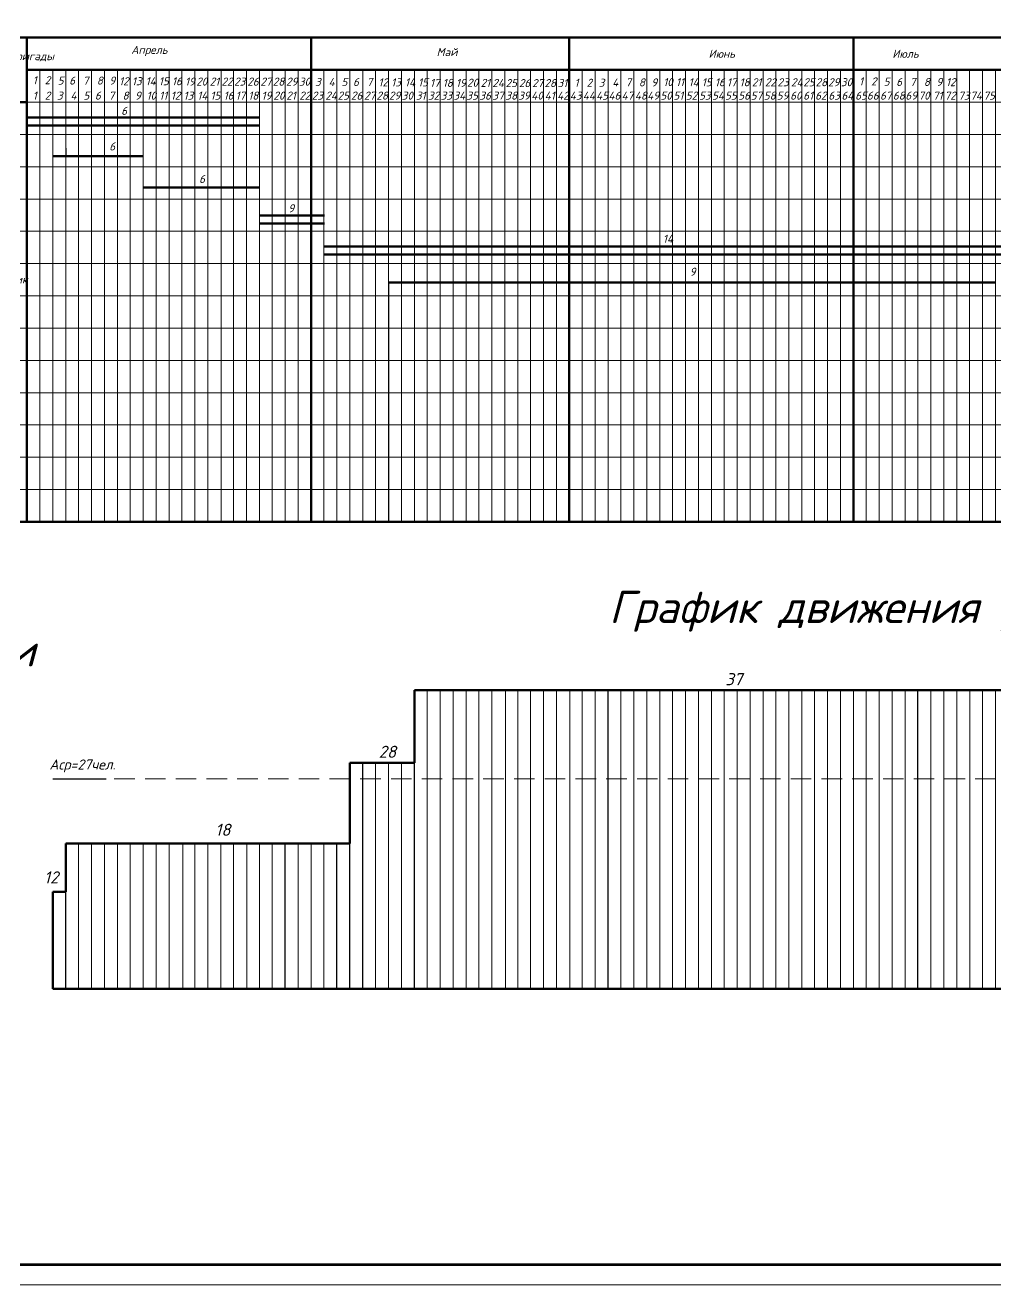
# Model space of a CAD drawing. Header units: millimetres. Extents: x 27137 to 30937, y -4667 to -569.
# Drawn here: x 29585.3 to 29825.9, y -3328.1 to -3015.9 of the extents above; entities that cross this region are included whole.
import ezdxf

# ---------------------------------------------------------------- set-up
doc = ezdxf.new("R2010")
doc.units = ezdxf.units.MM
doc.header["$LTSCALE"] = 0.4
doc.linetypes.add('штриховаяX2', pattern=[38.1, 25.4, -12.7])
doc.styles.add('Isocpeur', font='isocpeui.ttf', dxfattribs={"height": 2.5})
doc.styles.get("Standard").update_dxf_attribs({"font": 'isocpeui.ttf', "height": 2.5})

msp = doc.modelspace()

# ---------------------------------------------------------------- linework, layer by layer
at = {"lineweight": 53, "ltscale": 0.5}
for p, q in [((29585.7713, -3019.0012), (30056.1713, -3019.0012)), ((29585.7713, -3019.0012), (29585.7713, -3027.0012)), ((29656.1713, -3027.0012), (29656.1713, -3019.0012)), ((29720.1713, -3027.0012), (29720.1713, -3019.0012)), ((29790.5713, -3027.0012), (29790.5713, -3019.0012)), ((29585.7713, -3027.0012), (30056.1713, -3027.0012)), ((29585.7713, -3027.0012), (29585.7713, -3067.0012)), ((29592.1713, -3027.0012), (29595.3713, -3027.0012)), ((29656.1713, -3027.0012), (29656.1713, -3067.0012)), ((29720.1713, -3027.0012), (29720.1713, -3067.0012)), ((29790.5713, -3067.0012), (29790.5713, -3027.0012)), ((29569.7713, -3035.0012), (29585.7713, -3035.0012)), ((29585.7713, -3038.7535), (29620.9713, -3038.7535)), ((29585.7713, -3040.7535), (29620.9713, -3040.7535)), ((29620.9713, -3038.7535), (29643.3713, -3038.7535)), ((29620.9713, -3040.7535), (29643.3713, -3040.7535)), ((29592.1713, -3048.4051), (29614.5713, -3048.4051)), ((29614.5713, -3056.1483), (29643.3713, -3056.1483)), ((29585.7713, -3064.7393), (29585.7713, -3091.0012)), ((29643.3713, -3063.1026), (29659.468, -3063.1026)), ((29643.3713, -3065.1026), (29659.468, -3065.1026)), ((29656.1713, -3067.0012), (29656.1713, -3091.0012)), ((29720.1713, -3067.0012), (29720.1713, -3091.0012)), ((29790.5713, -3091.0012), (29790.5713, -3067.0012)), ((29659.3713, -3070.8039), (29838.5713, -3070.8039)), ((29678.4745, -3070.8039), (29816.1713, -3070.8039)), ((29838.5713, -3072.7309), (29659.3713, -3072.7309)), ((29816.1713, -3072.7309), (29678.4745, -3072.7309)), ((29675.3713, -3079.7275), (29825.7713, -3079.7275)), ((29585.7713, -3091.0012), (29585.7713, -3115.0012)), ((29656.1713, -3091.0012), (29656.1713, -3139.0012)), ((29720.1713, -3091.0012), (29720.1713, -3139.0012)), ((29790.5713, -3139.0012), (29790.5713, -3091.0012)), ((29585.7713, -3115.0012), (29585.7713, -3139.0012)), ((29585.7713, -3139.0012), (30056.1713, -3139.0012)), ((29681.7664, -3198.7339), (29681.7713, -3180.7339)), ((29681.7713, -3180.7339), (29832.1713, -3180.7339)), ((29665.7713, -3198.7339), (29665.7713, -3218.7339)), ((29681.7755, -3198.7339), (29665.7744, -3198.7353)), ((29595.3713, -3218.7339), (29595.3713, -3226.7339)), ((29595.3713, -3230.7339), (29595.3713, -3218.7339)), ((29595.3713, -3218.7339), (29665.7713, -3218.7339)), ((29592.1713, -3254.7339), (29592.1713, -3230.7339)), ((29592.1713, -3230.7339), (29595.3713, -3230.7339)), ((29592.1713, -3254.7339), (29592.1713, -3244.7339)), ((29592.1713, -3254.7339), (30056.1713, -3254.7339))]:
    msp.add_line(p, q, dxfattribs=at)
at = {"lineweight": 15}
for p, q in [((29585.7713, -3027.0012), (29588.9713, -3027.0012)), ((29585.7713, -3035.0012), (29585.7713, -3027.0012)), ((29588.9713, -3027.0012), (29588.9713, -3067.0012)), ((29592.1713, -3067.0012), (29592.1713, -3027.0012)), ((29595.3713, -3027.0012), (29595.3713, -3067.0012)), ((29598.5713, -3027.0012), (29601.7713, -3027.0012)), ((29598.5713, -3067.0012), (29598.5713, -3027.0012)), ((29601.7713, -3027.0012), (29601.7713, -3067.0012)), ((29604.9713, -3027.0012), (29608.1713, -3027.0012)), ((29604.9713, -3067.0012), (29604.9713, -3027.0012)), ((29608.1713, -3027.0012), (29608.1713, -3067.0012)), ((29611.3713, -3027.0012), (29614.5713, -3027.0012)), ((29611.3713, -3067.0012), (29611.3713, -3027.0012)), ((29614.5713, -3027.0012), (29614.5713, -3067.0012)), ((29617.7713, -3027.0012), (29620.9713, -3027.0012)), ((29617.7713, -3027.0012), (29617.7713, -3067.0012)), ((29620.9713, -3027.0012), (29620.9713, -3067.0012)), ((29624.1713, -3027.0012), (29627.3713, -3027.0012)), ((29624.1713, -3067.0012), (29624.1713, -3027.0012)), ((29627.3713, -3027.0012), (29627.3713, -3067.0012)), ((29630.5713, -3027.0012), (29633.7713, -3027.0012)), ((29630.5713, -3067.0012), (29630.5713, -3027.0012)), ((29633.868, -3067.0012), (29633.868, -3027.0012)), ((29636.9713, -3027.0012), (29640.1713, -3027.0012)), ((29636.9713, -3067.0012), (29636.9713, -3027.0012)), ((29640.1713, -3027.0012), (29640.1713, -3067.0012)), ((29643.3713, -3027.0012), (29646.5713, -3027.0012)), ((29643.3713, -3067.0012), (29643.3713, -3027.0012)), ((29646.5713, -3027.0012), (29646.5713, -3067.0012)), ((29649.7713, -3027.0012), (29652.9713, -3027.0012)), ((29649.7713, -3067.0012), (29649.7713, -3027.0012)), ((29652.9713, -3027.0012), (29652.9713, -3067.0012)), ((29656.1713, -3027.0012), (29659.3713, -3027.0012)), ((29659.3713, -3027.0012), (29659.3713, -3067.0012)), ((29662.5713, -3027.0012), (29665.7713, -3027.0012)), ((29662.5713, -3067.0012), (29662.5713, -3027.0012)), ((29665.7713, -3027.0012), (29665.7713, -3067.0012)), ((29668.9713, -3027.0012), (29672.1713, -3027.0012)), ((29668.9713, -3067.0012), (29668.9713, -3027.0012)), ((29672.1713, -3027.0012), (29672.1713, -3067.0012)), ((29675.3713, -3027.0012), (29678.5713, -3027.0012)), ((29675.3713, -3067.0012), (29675.3713, -3027.0012)), ((29678.5713, -3027.0012), (29678.5713, -3067.0012)), ((29681.7713, -3027.0012), (29684.9713, -3027.0012)), ((29681.7713, -3067.0012), (29681.7713, -3027.0012)), ((29684.9713, -3027.0012), (29684.9713, -3067.0012)), ((29688.1713, -3027.0012), (29691.3713, -3027.0012)), ((29688.1713, -3067.0012), (29688.1713, -3027.0012)), ((29691.3713, -3027.0012), (29691.3713, -3067.0012)), ((29694.5713, -3027.0012), (29697.7713, -3027.0012)), ((29694.5713, -3067.0012), (29694.5713, -3027.0012)), ((29697.7713, -3027.0012), (29697.7713, -3067.0012)), ((29700.9713, -3027.0012), (29704.1713, -3027.0012)), ((29700.9713, -3067.0012), (29700.9713, -3027.0012)), ((29704.1713, -3027.0012), (29704.1713, -3067.0012)), ((29704.1713, -3067.0012), (29704.1713, -3027.0378)), ((29707.3713, -3027.0012), (29710.5713, -3027.0012)), ((29707.3713, -3067.0012), (29707.3713, -3027.0012)), ((29710.5713, -3027.0012), (29710.5713, -3067.0012)), ((29713.7713, -3027.0012), (29716.9713, -3027.0012)), ((29713.7713, -3067.0012), (29713.7713, -3027.0012)), ((29716.9713, -3027.0012), (29716.9713, -3067.0012)), ((29720.1713, -3027.0012), (29723.3713, -3027.0012)), ((29723.3713, -3027.0012), (29723.3713, -3067.0012)), ((29726.5713, -3027.0012), (29729.7713, -3027.0012)), ((29726.5713, -3067.0012), (29726.5713, -3027.0012)), ((29729.7713, -3027.0012), (29729.7713, -3067.0012)), ((29732.9713, -3027.0012), (29736.1713, -3027.0012)), ((29732.9713, -3067.0012), (29732.9713, -3027.0012)), ((29736.1713, -3027.0012), (29736.1713, -3067.0012)), ((29739.3713, -3027.0012), (29742.5713, -3027.0012)), ((29739.3713, -3067.0012), (29739.3713, -3027.0012)), ((29742.5713, -3027.0012), (29742.5713, -3067.0012)), ((29745.7713, -3027.0012), (29748.9713, -3027.0012)), ((29745.7713, -3067.0012), (29745.7713, -3027.0012)), ((29748.9713, -3027.0012), (29748.9713, -3067.0012)), ((29752.1713, -3027.0012), (29755.3713, -3027.0012)), ((29752.1713, -3067.0012), (29752.1713, -3027.0012)), ((29755.3713, -3027.0012), (29755.3713, -3067.0012)), ((29758.5713, -3027.0012), (29761.7713, -3027.0012)), ((29758.5713, -3067.0012), (29758.5713, -3027.0012)), ((29761.7713, -3027.0012), (29761.7713, -3067.0012)), ((29764.9713, -3027.0012), (29768.1713, -3027.0012)), ((29768.1713, -3027.0012), (29768.1713, -3067.0012)), ((29768.1713, -3067.0012), (29768.1713, -3027.0012)), ((29771.3713, -3027.0012), (29774.5713, -3027.0012)), ((29771.3713, -3067.0012), (29771.3713, -3027.0012)), ((29774.5713, -3027.0012), (29774.5713, -3067.0012)), ((29777.7713, -3027.0012), (29780.9713, -3027.0012)), ((29777.7713, -3067.0012), (29777.7713, -3027.0012)), ((29780.9713, -3027.0012), (29780.9713, -3067.0012)), ((29784.1713, -3027.0012), (29787.3713, -3027.0012)), ((29784.1713, -3027.0012), (29784.1713, -3067.0012)), ((29790.5713, -3027.0012), (29793.7713, -3027.0012)), ((29793.7713, -3027.0012), (29793.7713, -3067.0012)), ((29796.9713, -3027.0012), (29800.1713, -3027.0012)), ((29796.9713, -3067.0012), (29796.9713, -3027.0012)), ((29800.1713, -3027.0012), (29800.1713, -3067.0012)), ((29803.3713, -3027.0012), (29806.5713, -3027.0012)), ((29803.3713, -3067.0012), (29803.3713, -3027.0012)), ((29806.5713, -3027.0012), (29806.5713, -3067.0012)), ((29809.7713, -3027.0012), (29812.9713, -3027.0012)), ((29809.7713, -3067.0012), (29809.7713, -3027.0012)), ((29812.9713, -3027.0012), (29812.9713, -3067.0012)), ((29812.9713, -3027.0012), (29812.9713, -3067.0012)), ((29816.1713, -3027.0012), (29816.1713, -3067.0012)), ((29819.3713, -3027.0012), (29819.3713, -3067.0012)), ((29822.5713, -3027.0012), (29822.5713, -3067.0012)), ((29822.5713, -3067.0012), (29822.5713, -3027.0012)), ((29825.7713, -3027.0012), (29825.7713, -3067.0012)), ((29825.7713, -3067.0012), (29825.7713, -3027.0012)), ((30056.1713, -3035.0012), (29585.7713, -3035.0012)), ((29585.7713, -3035.0012), (29585.7713, -3038.7535)), ((29405.7713, -3043.0012), (29585.7713, -3043.0012)), ((29585.7713, -3047.0012), (29585.7713, -3041.8056)), ((29585.7713, -3043.0012), (30056.1713, -3043.0012)), ((29624.1713, -3041.8056), (29624.1713, -3047.0012)), ((29627.3713, -3047.0012), (29627.3713, -3051.1921)), ((29405.7713, -3051.0012), (29585.7713, -3051.0012)), ((29585.7713, -3051.0012), (30056.1713, -3051.0012)), ((29630.5713, -3051.1921), (29630.5713, -3055.0012)), ((29585.7713, -3063.0012), (29585.7713, -3055.0012)), ((29630.5713, -3055.0012), (29630.5713, -3058.5604)), ((29405.7713, -3059.0012), (30056.1713, -3059.0012)), ((29640.1713, -3058.5604), (29640.1713, -3062.6986)), ((29585.7713, -3063.0012), (29585.7713, -3061.406)), ((29624.1713, -3062.6986), (29624.1713, -3061.0788)), ((29588.9713, -3064.7393), (29588.9713, -3091.0012)), ((29630.5713, -3064.1847), (29630.5713, -3065.962)), ((29640.1713, -3062.9528), (29640.1713, -3063.8447)), ((29646.5713, -3065.962), (29646.5713, -3063.8885)), ((29646.5713, -3064.1847), (29646.5713, -3065.962)), ((29649.7713, -3063.1026), (29652.9713, -3063.1026)), ((29656.1713, -3062.6986), (29656.1713, -3063.0012)), ((29656.1713, -3063.0012), (29656.1713, -3064.1847)), ((29656.1713, -3064.1847), (29656.1713, -3064.1847)), ((29585.7713, -3067.0012), (29453.7713, -3067.0012)), ((29585.7713, -3067.0012), (29453.7713, -3067.0012)), ((29585.7713, -3075.0012), (29585.7713, -3067.0012)), ((29585.7713, -3067.0012), (30056.1713, -3067.0012)), ((29585.7713, -3067.0012), (30056.1713, -3067.0012)), ((29592.1713, -3091.0012), (29592.1713, -3067.0012)), ((29595.3713, -3067.0012), (29595.3713, -3091.0012)), ((29598.5713, -3091.0012), (29598.5713, -3067.0012)), ((29601.7713, -3067.0012), (29601.7713, -3091.0012)), ((29604.9713, -3091.0012), (29604.9713, -3067.0012)), ((29608.1713, -3067.0012), (29608.1713, -3091.0012)), ((29611.3713, -3091.0012), (29611.3713, -3067.0012)), ((29614.5713, -3067.0012), (29614.5713, -3139.0012)), ((29617.7713, -3067.0012), (29617.7713, -3091.0012)), ((29620.9713, -3067.0012), (29620.9713, -3091.0012)), ((29624.1713, -3091.0012), (29624.1713, -3067.0012)), ((29627.3713, -3067.0012), (29627.3713, -3091.0012)), ((29630.5713, -3091.0012), (29630.5713, -3067.0012)), ((29633.868, -3139.0012), (29633.868, -3067.0012)), ((29636.9713, -3091.0012), (29636.9713, -3067.0012)), ((29636.9713, -3067.0012), (29636.9713, -3069.1185)), ((29640.1713, -3067.0012), (29640.1713, -3091.0012)), ((29643.3713, -3091.0012), (29643.3713, -3067.0012)), ((29643.3713, -3067.0012), (29643.3713, -3070.8039)), ((29646.5713, -3067.0012), (29646.5713, -3091.0012)), ((29649.7713, -3091.0012), (29649.7713, -3067.0012)), ((29652.9713, -3067.0012), (29652.9713, -3091.0012)), ((29659.3713, -3067.0012), (29659.3713, -3091.0012)), ((29662.5713, -3091.0012), (29662.5713, -3067.0012)), ((29662.5713, -3067.0012), (29662.5713, -3068.1198)), ((29665.7713, -3067.0012), (29665.7713, -3091.0012)), ((29668.9713, -3091.0012), (29668.9713, -3067.0012)), ((29672.1713, -3067.0012), (29672.1713, -3091.0012)), ((29675.3713, -3091.0012), (29675.3713, -3067.0012)), ((29678.5713, -3067.0012), (29678.5713, -3091.0012)), ((29681.7713, -3091.0012), (29681.7713, -3067.0012)), ((29684.9713, -3067.0012), (29684.9713, -3091.0012)), ((29688.1713, -3091.0012), (29688.1713, -3067.0012)), ((29691.3713, -3067.0012), (29691.3713, -3091.0012)), ((29694.5713, -3091.0012), (29694.5713, -3067.0012)), ((29697.7713, -3067.0012), (29697.7713, -3091.0012)), ((29700.9713, -3091.45), (29700.9713, -3067.0012)), ((29704.1713, -3091.45), (29704.1713, -3067.0012)), ((29704.1713, -3067.0012), (29704.1713, -3091.45)), ((29707.3713, -3091.45), (29707.3713, -3067.0012)), ((29710.5713, -3067.0012), (29710.5713, -3091.0012)), ((29713.7713, -3091.0012), (29713.7713, -3067.0012)), ((29716.9713, -3067.0012), (29716.9713, -3091.0012)), ((29723.3713, -3067.0012), (29723.3713, -3091.0012)), ((29726.5713, -3091.0012), (29726.5713, -3067.0012)), ((29729.7713, -3067.0012), (29729.7713, -3091.0012)), ((29732.9713, -3091.0012), (29732.9713, -3067.0012)), ((29736.1713, -3067.0012), (29736.1713, -3091.0012)), ((29739.3713, -3091.0012), (29739.3713, -3067.0012)), ((29742.5713, -3067.0012), (29742.5713, -3091.0012)), ((29745.7713, -3091.0012), (29745.7713, -3067.0012)), ((29748.9713, -3067.0012), (29748.9713, -3091.0012)), ((29752.1713, -3091.0012), (29752.1713, -3067.0012)), ((29755.3713, -3067.0012), (29755.3713, -3091.0012)), ((29758.5713, -3091.0012), (29758.5713, -3067.0012)), ((29761.7713, -3067.0012), (29761.7713, -3091.0012)), ((29768.1713, -3091.0012), (29768.1713, -3067.0012)), ((29768.1713, -3067.0012), (29768.1713, -3091.0012)), ((29771.3713, -3091.0012), (29771.3713, -3067.0012)), ((29774.5713, -3067.0012), (29774.5713, -3091.0012)), ((29777.7713, -3091.0012), (29777.7713, -3067.0012)), ((29780.9713, -3067.0012), (29780.9713, -3091.0012)), ((29784.1713, -3067.0012), (29784.1713, -3091.0012)), ((29793.7713, -3067.0012), (29793.7713, -3091.0012)), ((29796.9713, -3091.0012), (29796.9713, -3067.0012)), ((29800.1713, -3067.0012), (29800.1713, -3091.0012)), ((29803.3713, -3091.0012), (29803.3713, -3067.0012)), ((29806.5713, -3067.0012), (29806.5713, -3091.0012)), ((29809.7713, -3083.0012), (29809.7713, -3067.0012)), ((29812.9713, -3067.0012), (29812.9713, -3091.0012)), ((29812.9713, -3067.0012), (29812.9713, -3091.0012)), ((29816.1713, -3067.0012), (29816.1713, -3091.0012)), ((29819.3713, -3067.0012), (29819.3713, -3091.0012)), ((29822.5713, -3091.0012), (29822.5713, -3067.0012)), ((29822.5713, -3067.0012), (29822.5713, -3091.0012)), ((29825.7713, -3091.0012), (29825.7713, -3067.0012)), ((29825.7713, -3067.0012), (29825.7713, -3091.0012)), ((29453.7713, -3075.0012), (29585.7713, -3075.0012)), ((29585.7713, -3075.0012), (30056.1713, -3075.0012)), ((29662.5713, -3075.0012), (29662.5713, -3077.9926)), ((29585.7713, -3087.0012), (29585.7713, -3079.0012)), ((29816.1713, -3079.0012), (29816.1713, -3080.5782)), ((29405.7713, -3083.0012), (29585.7713, -3083.0012)), ((29585.7713, -3091.0012), (29585.7713, -3083.0012)), ((29585.7713, -3083.0012), (30056.1713, -3083.0012)), ((29809.7713, -3091.0012), (29809.7713, -3083.0012)), ((29771.3713, -3087.7206), (29771.3713, -3089.0521)), ((29453.7713, -3091.0012), (29585.7713, -3091.0012)), ((29585.7713, -3091.0012), (29453.7713, -3091.0012)), ((29585.7713, -3091.0012), (30056.1713, -3091.0012)), ((29585.7713, -3091.0012), (30056.1713, -3091.0012)), ((29588.9713, -3091.0012), (29588.9713, -3139.0012)), ((29592.1713, -3139.0012), (29592.1713, -3091.0012)), ((29595.3713, -3091.0012), (29595.3713, -3139.0012)), ((29598.5713, -3139.0012), (29598.5713, -3091.0012)), ((29601.7713, -3091.0012), (29601.7713, -3139.0012)), ((29604.9713, -3139.0012), (29604.9713, -3091.0012)), ((29608.1713, -3091.0012), (29608.1713, -3139.0012)), ((29611.3713, -3139.0012), (29611.3713, -3091.0012)), ((29617.7713, -3091.0012), (29617.7713, -3139.0012)), ((29620.9713, -3091.0012), (29620.9713, -3139.0012)), ((29624.1713, -3139.0012), (29624.1713, -3091.0012)), ((29627.3713, -3091.0012), (29627.3713, -3139.0012)), ((29630.5713, -3139.0012), (29630.5713, -3091.0012)), ((29636.9713, -3139.0012), (29636.9713, -3091.0012)), ((29640.1713, -3091.0012), (29640.1713, -3139.0012)), ((29643.3713, -3139.0012), (29643.3713, -3091.0012)), ((29646.5713, -3091.0012), (29646.5713, -3139.0012)), ((29649.7713, -3139.0012), (29649.7713, -3091.0012)), ((29652.9713, -3091.0012), (29652.9713, -3139.0012)), ((29659.3713, -3091.0012), (29659.3713, -3139.0012)), ((29662.5713, -3139.0012), (29662.5713, -3091.0012)), ((29665.7713, -3091.0012), (29665.7713, -3139.0012)), ((29668.9713, -3139.0012), (29668.9713, -3091.0012)), ((29672.1713, -3091.0012), (29672.1713, -3139.0012)), ((29675.3713, -3139.0012), (29675.3713, -3091.0012)), ((29678.5713, -3091.0012), (29678.5713, -3139.0012)), ((29681.7713, -3139.0012), (29681.7713, -3091.0012)), ((29684.9713, -3091.0012), (29684.9713, -3139.0012)), ((29688.1713, -3139.0012), (29688.1713, -3091.0012)), ((29691.3713, -3091.0012), (29691.3713, -3139.0012)), ((29694.5713, -3139.0012), (29694.5713, -3091.0012)), ((29697.7713, -3091.0012), (29697.7713, -3139.0012)), ((29700.9713, -3139.0012), (29700.9713, -3091.0012)), ((29704.1713, -3091.0012), (29704.1713, -3139.0012)), ((29704.1713, -3139.0012), (29704.1713, -3091.0012)), ((29707.3713, -3139.0012), (29707.3713, -3091.0012)), ((29710.5713, -3091.0012), (29710.5713, -3139.0012)), ((29713.7713, -3139.0012), (29713.7713, -3091.0012)), ((29716.9713, -3091.0012), (29716.9713, -3139.0012)), ((29723.3713, -3091.0012), (29723.3713, -3139.0012)), ((29726.5713, -3139.0012), (29726.5713, -3091.0012)), ((29729.7713, -3091.0012), (29729.7713, -3139.0012)), ((29732.9713, -3139.0012), (29732.9713, -3091.0012)), ((29736.1713, -3091.0012), (29736.1713, -3139.0012)), ((29739.3713, -3139.0012), (29739.3713, -3091.0012)), ((29742.5713, -3091.0012), (29742.5713, -3139.0012)), ((29745.7713, -3139.0012), (29745.7713, -3091.0012)), ((29748.9713, -3091.0012), (29748.9713, -3139.0012)), ((29752.1713, -3139.0012), (29752.1713, -3091.0012)), ((29755.3713, -3091.0012), (29755.3713, -3139.0012)), ((29758.5713, -3139.0012), (29758.5713, -3091.0012)), ((29761.7713, -3091.0012), (29761.7713, -3139.0012)), ((29768.1713, -3091.0012), (29768.1713, -3139.0012)), ((29768.1713, -3139.0012), (29768.1713, -3091.0012)), ((29771.3713, -3139.0012), (29771.3713, -3091.0012)), ((29774.5713, -3091.0012), (29774.5713, -3139.0012)), ((29777.7713, -3139.0012), (29777.7713, -3091.0012)), ((29780.9713, -3091.0012), (29780.9713, -3139.0012)), ((29784.1713, -3091.0012), (29784.1713, -3139.0012)), ((29793.7713, -3091.0012), (29793.7713, -3139.0012)), ((29796.9713, -3139.0012), (29796.9713, -3091.0012)), ((29800.1713, -3091.0012), (29800.1713, -3139.0012)), ((29803.3713, -3139.0012), (29803.3713, -3091.0012)), ((29806.5713, -3091.0012), (29806.5713, -3139.0012)), ((29809.7713, -3139.0012), (29809.7713, -3091.0012)), ((29812.9713, -3091.0012), (29812.9713, -3139.0012)), ((29812.9713, -3091.0012), (29812.9713, -3139.0012)), ((29816.1713, -3091.0012), (29816.1713, -3139.0012)), ((29819.3713, -3091.0012), (29819.3713, -3139.0012)), ((29822.5713, -3139.0012), (29822.5713, -3091.0012)), ((29822.5713, -3091.0012), (29822.5713, -3139.0012)), ((29825.7713, -3091.0012), (29825.7713, -3139.0012)), ((29825.7713, -3139.0012), (29825.7713, -3091.0012)), ((29585.7713, -3099.0012), (29585.7713, -3095.0012)), ((29453.7713, -3099.0012), (29585.7713, -3099.0012)), ((29585.7713, -3099.0012), (30056.1713, -3099.0012)), ((29585.7713, -3107.0012), (29585.7713, -3103.0012)), ((29453.7713, -3107.0012), (29585.7713, -3107.0012)), ((29585.7713, -3107.0012), (30056.1713, -3107.0012)), ((29640.1713, -3107.0012), (29640.1713, -3107.8106)), ((29585.7713, -3115.0012), (29569.7713, -3115.0012)), ((29585.7713, -3115.0012), (29585.7713, -3116.1046)), ((29585.7713, -3115.0012), (30056.1713, -3115.0012)), ((29592.1713, -3139.0012), (29592.1713, -3115.0012)), ((29405.7713, -3123.0012), (29585.7713, -3123.0012)), ((29585.7713, -3123.0012), (30056.1713, -3123.0012)), ((29405.7713, -3131.0012), (29585.7713, -3131.0012)), ((29585.7713, -3131.0012), (30056.1713, -3131.0012)), ((29585.7713, -3139.0012), (29585.7713, -3132.6012)), ((29585.7713, -3139.0012), (29585.7713, -3132.6012)), ((29681.7713, -3254.7339), (29681.7713, -3180.7339)), ((29681.7713, -3215.5881), (29681.7713, -3180.7339)), ((29684.9713, -3180.7339), (29684.9713, -3215.5881)), ((29684.9713, -3180.7339), (29684.9713, -3254.7339)), ((29688.1713, -3254.7339), (29688.1713, -3180.7339)), ((29688.1713, -3215.5881), (29688.1713, -3180.7339)), ((29691.3713, -3180.7339), (29691.3713, -3215.5881)), ((29691.3713, -3180.7339), (29691.3713, -3254.7339)), ((29694.5713, -3254.7339), (29694.5713, -3180.7339)), ((29694.5713, -3215.5881), (29694.5713, -3180.7339)), ((29697.7713, -3180.7339), (29697.7713, -3215.5881)), ((29697.7713, -3180.7339), (29697.7713, -3254.7339)), ((29700.9713, -3254.7339), (29700.9713, -3180.7339)), ((29700.9713, -3215.5881), (29700.9713, -3180.7339)), ((29704.373, -3180.7339), (29704.373, -3254.7339)), ((29707.3713, -3254.7339), (29707.3713, -3180.7339)), ((29707.3713, -3215.5881), (29707.3713, -3180.7339)), ((29707.3713, -3180.7339), (29707.3713, -3254.7339)), ((29710.5713, -3180.7339), (29710.5713, -3215.5881)), ((29710.5713, -3180.7339), (29710.5713, -3254.7339)), ((29710.5713, -3254.7339), (29710.5713, -3180.7339)), ((29710.5713, -3215.5881), (29710.5713, -3180.7339)), ((29710.5713, -3254.7339), (29710.5713, -3180.7339)), ((29713.7713, -3254.7339), (29713.7713, -3180.7339)), ((29713.7713, -3215.5881), (29713.7713, -3180.7339)), ((29713.7713, -3180.7339), (29713.7713, -3254.7339)), ((29716.9713, -3180.7339), (29716.9713, -3254.7339)), ((29716.9713, -3254.7339), (29716.9713, -3180.7339)), ((29720.268, -3254.7339), (29720.268, -3180.7339)), ((29723.3713, -3254.7339), (29723.3713, -3180.7339)), ((29726.5713, -3180.7339), (29726.5713, -3254.7339)), ((29729.7713, -3254.7339), (29729.7713, -3180.7339)), ((29729.7713, -3254.7339), (29729.7713, -3180.7339)), ((29732.9713, -3180.7339), (29732.9713, -3254.7339)), ((29736.1713, -3254.7339), (29736.1713, -3180.7339)), ((29739.3713, -3254.7339), (29739.3713, -3180.7339)), ((29742.5713, -3180.7339), (29742.5713, -3254.7339)), ((29745.7713, -3180.7339), (29745.7713, -3254.7339)), ((29748.9713, -3254.7339), (29748.9713, -3180.7339)), ((29752.1713, -3180.7339), (29752.1713, -3254.7339)), ((29755.3713, -3254.7339), (29755.3713, -3180.7339)), ((29758.5713, -3180.7339), (29758.5713, -3254.7339)), ((29761.7713, -3254.7339), (29761.7713, -3180.7339)), ((29764.9713, -3180.7339), (29764.9713, -3254.7339)), ((29768.1713, -3254.7339), (29768.1713, -3180.7339)), ((29771.3713, -3180.7339), (29771.3713, -3254.7339)), ((29774.5713, -3254.7339), (29774.5713, -3180.7339)), ((29777.7713, -3180.7339), (29777.7713, -3254.7339)), ((29780.9713, -3254.7339), (29780.9713, -3180.7339)), ((29784.1713, -3180.7339), (29784.1713, -3254.7339)), ((29787.3713, -3254.7339), (29787.3713, -3180.7339)), ((29790.5713, -3180.7339), (29790.5713, -3254.7339)), ((29790.5713, -3254.7339), (29790.5713, -3180.7339)), ((29793.7713, -3254.7339), (29793.7713, -3180.7339)), ((29796.9713, -3180.7339), (29796.9713, -3254.7339)), ((29800.1713, -3254.7339), (29800.1713, -3180.7339)), ((29800.1713, -3180.7339), (29800.1713, -3254.7339)), ((29803.3713, -3180.7339), (29803.3713, -3254.7339)), ((29806.5713, -3180.7339), (29806.5713, -3254.7339)), ((29809.7713, -3254.7339), (29809.7713, -3180.7339)), ((29812.9713, -3180.7339), (29812.9713, -3254.7339)), ((29816.1713, -3180.7339), (29816.1713, -3254.7339)), ((29816.1713, -3254.7339), (29816.1713, -3180.7339)), ((29819.468, -3254.7339), (29819.468, -3180.7339)), ((29822.5713, -3180.7339), (29822.5713, -3254.7339)), ((29822.5713, -3254.7339), (29822.5713, -3180.7339)), ((29825.7713, -3180.7339), (29825.7713, -3254.7339)), ((29825.7713, -3180.7339), (29825.7713, -3254.7339)), ((29665.7713, -3198.7339), (29665.7713, -3254.7339)), ((29668.9713, -3254.7339), (29668.9713, -3198.7339)), ((29672.1713, -3198.7347), (29672.1713, -3254.7339)), ((29675.3713, -3254.7339), (29675.3713, -3198.7344)), ((29675.3713, -3215.5881), (29675.3713, -3198.7344)), ((29678.5713, -3198.7341), (29678.5713, -3215.5881)), ((29678.5713, -3198.7341), (29678.5713, -3254.7339)), ((29678.5713, -3254.7339), (29678.5713, -3210.7339)), ((29678.5713, -3254.7339), (29678.5713, -3210.7339)), ((29681.7713, -3210.7339), (29681.7713, -3254.7339)), ((29684.9713, -3254.7339), (29684.9713, -3210.7339)), ((29688.1713, -3210.7339), (29688.1713, -3254.7339)), ((29691.3713, -3254.7339), (29691.3713, -3210.7339)), ((29694.5713, -3210.7339), (29694.5713, -3254.7339)), ((29697.7713, -3254.7339), (29697.7713, -3210.7339)), ((29700.9713, -3210.7339), (29700.9713, -3254.7339)), ((29777.7713, -3254.7339), (29777.7713, -3210.7339)), ((29777.7713, -3254.7339), (29777.7713, -3210.7339)), ((29780.9713, -3210.7339), (29780.9713, -3254.7339)), ((29784.1713, -3254.7339), (29784.1713, -3210.7339)), ((29787.3713, -3210.7339), (29787.3713, -3254.7339)), ((29790.5713, -3254.7339), (29790.5713, -3210.7339)), ((29793.7713, -3210.7339), (29793.7713, -3254.7339)), ((29796.9713, -3254.7339), (29796.9713, -3210.7339)), ((29723.3713, -3214.7339), (29723.3713, -3254.7339)), ((29726.5713, -3214.7339), (29726.5713, -3215.5881)), ((29726.5713, -3214.7339), (29726.5713, -3254.7339)), ((29729.7713, -3214.7339), (29729.7713, -3215.5881)), ((29729.7713, -3214.7339), (29729.7713, -3254.7339)), ((29732.9713, -3254.7339), (29732.9713, -3214.7339)), ((29732.9713, -3215.5881), (29732.9713, -3214.7339)), ((29736.1713, -3214.7339), (29736.1713, -3215.5881)), ((29736.1713, -3214.7339), (29736.1713, -3254.7339)), ((29739.3713, -3215.5881), (29739.3713, -3214.7339)), ((29742.5713, -3214.7339), (29742.5713, -3215.5881)), ((29742.5713, -3214.7339), (29742.5713, -3254.7339)), ((29745.7713, -3214.7339), (29745.7713, -3254.7339)), ((29748.9713, -3214.7339), (29748.9713, -3254.7339)), ((29752.1713, -3254.7339), (29752.1713, -3214.7339)), ((29755.3713, -3214.7339), (29755.3713, -3254.7339)), ((29758.5713, -3254.7339), (29758.5713, -3214.7339)), ((29761.7713, -3214.7339), (29761.7713, -3254.7339)), ((29764.9713, -3254.7339), (29764.9713, -3214.7339)), ((29768.1713, -3214.7339), (29768.1713, -3254.7339)), ((29771.3713, -3254.7339), (29771.3713, -3214.7339)), ((29803.3713, -3214.7339), (29803.3713, -3254.7339)), ((29806.5713, -3214.7339), (29806.5713, -3254.7339)), ((29809.7713, -3214.7339), (29809.7713, -3254.7339)), ((29812.9713, -3254.7339), (29812.9713, -3214.7339)), ((29598.5713, -3254.7339), (29598.5713, -3218.7339)), ((29598.5713, -3254.7339), (29598.5713, -3218.7339)), ((29601.7713, -3218.7339), (29601.7713, -3254.7339)), ((29604.9713, -3254.7339), (29604.9713, -3218.7339)), ((29608.1713, -3218.7339), (29608.1713, -3254.7339)), ((29611.3713, -3254.7339), (29611.3713, -3218.7339)), ((29614.5713, -3218.7339), (29614.5713, -3254.7339)), ((29617.7713, -3254.7339), (29617.7713, -3218.7339)), ((29620.9713, -3218.7339), (29620.9713, -3254.7339)), ((29624.373, -3218.7339), (29624.373, -3254.7339)), ((29627.3713, -3218.7339), (29627.3713, -3254.7339)), ((29630.5713, -3254.7339), (29630.5713, -3218.7339)), ((29633.7713, -3218.7339), (29633.7713, -3254.7339)), ((29636.9713, -3254.7339), (29636.9713, -3218.7339)), ((29640.268, -3254.7339), (29640.268, -3218.7339)), ((29643.3713, -3254.7339), (29643.3713, -3218.7339)), ((29643.3713, -3219.9562), (29643.3713, -3218.7339)), ((29646.5713, -3218.7339), (29646.5713, -3219.9562)), ((29649.7713, -3254.7339), (29649.7713, -3218.7339)), ((29649.7713, -3219.9562), (29649.7713, -3218.7339)), ((29649.7713, -3254.7339), (29649.7713, -3218.7339)), ((29652.9713, -3218.7339), (29652.9713, -3254.7339)), ((29656.1713, -3254.7339), (29656.1713, -3218.7339)), ((29659.3713, -3254.7339), (29659.3713, -3218.7339)), ((29662.5713, -3218.7339), (29662.5713, -3219.9562)), ((29646.5713, -3219.9562), (29646.5713, -3254.7339)), ((29662.5713, -3219.9562), (29662.5713, -3254.7339)), ((29611.3713, -3234.7339), (29611.3713, -3224.7339)), ((29614.5713, -3224.7339), (29614.5713, -3228.7991)), ((29617.7713, -3228.7991), (29617.7713, -3224.7339)), ((29620.9713, -3224.7339), (29620.9713, -3228.7991)), ((29627.3713, -3224.7339), (29627.3713, -3224.9527)), ((29630.5713, -3224.9527), (29630.5713, -3224.7339)), ((29633.7713, -3224.7339), (29633.7713, -3224.9527)), ((29636.9713, -3228.7991), (29636.9713, -3224.7339)), ((29595.3713, -3226.7339), (29595.3713, -3254.7339)), ((29595.3713, -3226.7339), (29595.3713, -3254.7339)), ((29675.3713, -3226.7339), (29675.3713, -3254.7339)), ((29675.3713, -3226.7339), (29675.3713, -3254.7339)), ((29774.5713, -3226.7339), (29774.5713, -3254.7339)), ((29774.5713, -3226.7339), (29774.5713, -3254.7339)), ((29774.5713, -3229.7339), (29774.5713, -3254.7339)), ((29774.5713, -3254.7339), (29774.5713, -3229.7339)), ((29777.7713, -3254.7339), (29777.7713, -3229.7339)), ((29780.9713, -3229.7339), (29780.9713, -3254.7339)), ((29784.1713, -3254.7339), (29784.1713, -3229.7339)), ((29787.3713, -3229.7339), (29787.3713, -3254.7339)), ((29790.5713, -3229.7339), (29790.5713, -3254.7339)), ((29793.7713, -3229.7339), (29793.7713, -3254.7339)), ((29796.9713, -3254.7339), (29796.9713, -3229.7339)), ((29800.1713, -3229.7339), (29800.1713, -3254.7339)), ((29803.3713, -3229.7339), (29803.3713, -3254.7339)), ((29806.5713, -3229.7339), (29806.5713, -3254.7339)), ((29809.7713, -3254.7339), (29809.7713, -3229.7339)), ((29812.9713, -3229.7339), (29812.9713, -3254.7339)), ((29816.1713, -3254.7339), (29816.1713, -3229.7339)), ((29822.5713, -3254.7339), (29822.5713, -3229.7339))]:
    msp.add_line(p, q, dxfattribs=at)
at = {"color": 0, "lineweight": 15}
for p, q in [((29764.9713, -3067.0012), (29764.9713, -3027.0012)), ((29787.3713, -3027.0012), (29787.3713, -3067.0012)), ((29764.9713, -3091.0012), (29764.9713, -3067.0012)), ((29787.3713, -3067.0012), (29787.3713, -3091.0012)), ((29764.9713, -3139.0012), (29764.9713, -3091.0012)), ((29787.3713, -3091.0012), (29787.3713, -3139.0012))]:
    msp.add_line(p, q, dxfattribs=at)
at = {"ltscale": 0.5}
for p, q in [((29585.7713, -3038.7535), (29585.7713, -3040.7535)), ((29585.7713, -3040.7535), (29588.5738, -3040.7535)), ((29595.3713, -3046.4051), (29595.3713, -3048.4051)), ((29595.3713, -3046.4051), (29595.3713, -3048.4051)), ((29592.1713, -3048.4051), (29614.5713, -3048.4051)), ((29675.3713, -3079.7275), (29675.3713, -3139.0012)), ((29681.7713, -3254.7339), (29681.7713, -3180.7339)), ((29681.7713, -3180.7339), (29832.1713, -3180.7339)), ((29729.7713, -3254.7339), (29729.7713, -3180.7339)), ((29806.5713, -3254.7339), (29806.5713, -3180.7339)), ((29665.7713, -3254.7339), (29665.7713, -3198.7339)), ((29665.7713, -3198.7339), (29681.7713, -3198.7339)), ((29668.9713, -3254.7339), (29668.9713, -3198.7339)), ((29668.9713, -3254.7339), (29668.9713, -3198.7339)), ((29592.1713, -3202.7339), (29605.3567, -3202.7339)), ((29681.7713, -3254.7339), (29681.7713, -3202.7339)), ((29681.7713, -3254.7339), (29681.7713, -3206.7339)), ((29681.7713, -3254.7339), (29681.7713, -3208.7339)), ((29806.5713, -3254.7339), (29806.5713, -3208.7339)), ((29595.3713, -3254.7339), (29595.3713, -3218.7339)), ((29649.7713, -3254.7339), (29649.7713, -3218.7339)), ((29649.7713, -3254.7339), (29649.7713, -3218.7339)), ((29662.5713, -3254.7339), (29662.5713, -3218.7339)), ((29592.1713, -3254.7339), (29592.1713, -3230.7339)), ((29592.1713, -3230.7339), (29595.3713, -3230.7339)), ((29592.1713, -3254.7339), (29592.1713, -3230.7339)), ((29595.3713, -3254.7339), (29595.3713, -3230.7339))]:
    msp.add_line(p, q, dxfattribs=at)
at = {"lineweight": 15, "ltscale": 0.5}
for p, q in [((29620.9713, -3046.5603), (29620.9713, -3067.0012)), ((29636.9713, -3046.5603), (29636.9713, -3067.0012)), ((29620.9713, -3067.0012), (29620.9713, -3091.0012)), ((29636.9713, -3067.0012), (29636.9713, -3091.0012)), ((29665.7713, -3071.9756), (29665.7713, -3091.0012)), ((29816.1713, -3071.9756), (29816.1713, -3091.0012)), ((29819.3713, -3071.9756), (29819.3713, -3091.0012)), ((29620.9713, -3091.0012), (29620.9713, -3139.0012)), ((29636.9713, -3091.0012), (29636.9713, -3139.0012)), ((29665.7713, -3091.0012), (29665.7713, -3139.0012)), ((29816.1713, -3091.0012), (29816.1713, -3139.0012)), ((29819.3713, -3091.0012), (29819.3713, -3139.0012)), ((29643.3713, -3218.7339), (29643.3713, -3219.9562)), ((29627.3713, -3224.7339), (29627.3713, -3224.9527)), ((29627.3713, -3228.7991), (29627.3713, -3230.2986)), ((29643.3713, -3228.7991), (29643.3713, -3229.397)), ((29592.1713, -3254.7339), (29592.1713, -3244.7339))]:
    msp.add_line(p, q, dxfattribs=at)
at = {"linetype": 'штриховаяX2', "lineweight": 15, "ltscale": 0.5}
msp.add_line((29592.1713, -3202.7339), (30056.1874, -3202.7339), dxfattribs=at)
at = {"color": 7, "lineweight": 15}
msp.add_lwpolyline([(29377.2396, -3328.1159), (30218.2396, -3328.1159), (30218.2396, -2734.1159), (29377.2396, -2734.1159)], close=True, dxfattribs=at)
at = {"lineweight": 15, "const_width": 0.6}
msp.add_lwpolyline([(29397.2396, -3323.1159), (30213.2396, -3323.1159), (30213.2396, -2739.1159), (29397.2396, -2739.1159)], close=True, dxfattribs=at)
msp.add_lwpolyline([(29397.2396, -2739.1159), (30213.2396, -2739.1159), (30213.2396, -3323.1159), (29397.2396, -3323.1159)], dxfattribs=at)
at = {"lineweight": 53, "ltscale": 0.5}
for points in [[(29585.7713, -3019.0012), (29405.7713, -3019.0012), (29405.7713, -3067.0012)], [(29405.7713, -3067.0012), (29405.7713, -3107.0012), (29405.7713, -3111.0012), (29405.7713, -3115.0012), (29405.7713, -3123.0012), (29405.7713, -3131.0012), (29405.7713, -3139.0012), (29585.7713, -3139.0012)]]:
    msp.add_lwpolyline(points, dxfattribs=at)

# ---------------------------------------------------------------- texts
at = {"lineweight": 15, "attachment_point": 1}
for s, width, gutter_width, insert, char_height in [('Апрель', 64.209377, 12.5, (29611.5931, -3021.0211), 2), ('Май', 64.209377, 12.5, (29687.2813, -3021.5701), 2), ('Июнь', 64.209377, 12.5, (29754.6898, -3021.9997), 2), ('Июль', 64.209377, 12.5, (29800.2221, -3021.9997), 2), ('Состав бригады', 20, 12.5, (29572.6538, -3022.5908), 2), ('1', 8.923798, 12.5, (29587.1928, -3028.5462), 2), ('2', 8.923798, 12.5, (29590.18, -3028.5462), 2), ('5', 8.923798, 12.5, (29593.3738, -3028.6408), 2), ('6', 8.923798, 12.5, (29596.2328, -3028.6408), 2), ('7', 8.923798, 12.5, (29599.6323, -3028.6408), 2), ('8', 8.923798, 12.5, (29603.0752, -3028.6408), 2), ('9', 8.923798, 12.5, (29606.1681, -3028.6408), 2), ('12', 8.923798, 12.5, (29608.5985, -3028.801), 2), ('13', 8.923798, 12.5, (29611.7711, -3028.801), 2), ('14', 8.923798, 12.5, (29615.1744, -3028.801), 2), ('15', 8.923798, 12.5, (29618.4335, -3028.801), 2), ('16', 8.923798, 12.5, (29621.6926, -3028.801), 2), ('19', 8.923798, 12.5, (29624.9365, -3028.8859), 2), ('20', 8.923798, 12.5, (29627.7117, -3028.8859), 2), ('21', 8.923798, 12.5, (29631.0525, -3028.8859), 2), ('22', 8.923798, 12.5, (29633.9813, -3028.8859), 2), ('23', 8.923798, 12.5, (29637.103, -3028.8859), 2), ('26', 8.923798, 12.5, (29640.3681, -3028.8978), 2), ('27', 8.923798, 12.5, (29643.6152, -3028.8978), 2), ('28', 8.923798, 12.5, (29646.6801, -3028.8978), 2), ('29', 8.923798, 12.5, (29649.9751, -3028.9109), 2), ('30', 8.923798, 12.5, (29653.1502, -3028.9109), 2), ('3', 8.923798, 12.5, (29657.1664, -3028.992), 2), ('4', 8.923798, 12.5, (29660.5139, -3028.992), 2), ('5', 8.923798, 12.5, (29663.7126, -3028.992), 2), ('6', 8.923798, 12.5, (29666.5717, -3028.992), 2), ('7', 8.923798, 12.5, (29669.9711, -3028.992), 2), ('12', 8.923798, 12.5, (29672.8571, -3029.0836), 2), ('13', 8.923798, 12.5, (29676.0297, -3029.0836), 2), ('14', 8.923798, 12.5, (29679.433, -3029.0836), 2), ('15', 8.923798, 12.5, (29682.6921, -3029.0836), 2), ('17', 8.923798, 12.5, (29685.6407, -3029.2121), 2), ('18', 8.923798, 12.5, (29688.7844, -3029.2121), 2), ('19', 8.923798, 12.5, (29692.0723, -3029.2121), 2), ('20', 8.923798, 12.5, (29694.827, -3029.1721), 2), ('21', 8.923798, 12.5, (29698.1883, -3029.2121), 2), ('24', 8.923798, 12.5, (29701.1028, -3029.2312), 2), ('25', 8.923798, 12.5, (29704.3727, -3029.2656), 2), ('26', 8.923798, 12.5, (29707.6889, -3029.2656), 2), ('27', 8.923798, 12.5, (29710.936, -3029.2656), 2), ('28', 8.923798, 12.5, (29714.0009, -3029.2656), 2), ('31', 8.923798, 12.5, (29717.2504, -3029.2436), 2), ('1', 8.923798, 12.5, (29721.4522, -3029.1816), 2), ('2', 8.923798, 12.5, (29724.4394, -3029.1816), 2), ('3', 8.923798, 12.5, (29727.4629, -3029.1816), 2), ('4', 8.923798, 12.5, (29730.8105, -3029.1114), 2), ('7', 8.923798, 12.5, (29734.0959, -3029.0591), 2), ('8', 8.923798, 12.5, (29737.398, -3029.0937), 2), ('9', 8.923798, 12.5, (29740.4909, -3029.0937), 2), ('10', 8.923798, 12.5, (29743.4519, -3029.0234), 2), ('11', 8.923798, 12.5, (29746.5956, -3029.0234), 2), ('14', 8.923798, 12.5, (29749.7274, -3029.0543), 2), ('15', 8.923798, 12.5, (29752.9866, -3029.0543), 2), ('16', 8.923798, 12.5, (29756.2457, -3029.0543), 2), ('17', 8.923798, 12.5, (29759.2163, -3029.0543), 2), ('18', 8.923798, 12.5, (29762.3601, -3029.0543), 2), ('21', 8.923798, 12.5, (29765.4142, -3029.0553), 2), ('22', 8.923798, 12.5, (29768.6429, -3029.0553), 2), ('23', 8.923798, 12.5, (29771.7646, -3029.0553), 2), ('24', 8.923798, 12.5, (29775.1094, -3029.0553), 2), ('25', 8.923798, 12.5, (29778.1383, -3029.0553), 2), ('28', 8.923798, 12.5, (29781.1962, -3029.0484), 2), ('29', 8.923798, 12.5, (29784.2942, -3029.0484), 2), ('30', 8.923798, 12.5, (29787.4693, -3029.0484), 2), ('1', 8.923798, 12.5, (29791.9737, -3028.8451), 2), ('2', 8.923798, 12.5, (29794.961, -3028.8451), 2), ('5', 8.923798, 12.5, (29798.0699, -3028.9133), 2), ('6', 8.923798, 12.5, (29801.1899, -3028.979), 2), ('7', 8.923798, 12.5, (29804.5893, -3028.979), 2), ('8', 8.923798, 12.5, (29808.0323, -3028.979), 2), ('9', 8.923798, 12.5, (29811.1252, -3028.979), 2), ('12', 8.923798, 12.5, (29813.5087, -3029.0283), 2), ('1', 8.923798, 12.5, (29587.1928, -3032.3672), 2), ('2', 8.923798, 12.5, (29590.18, -3032.3672), 2), ('3', 8.923798, 12.5, (29593.2036, -3032.3672), 2), ('4', 8.923798, 12.5, (29596.5511, -3032.3672), 2), ('5', 8.923798, 12.5, (29599.7498, -3032.3672), 2), ('6', 8.923798, 12.5, (29602.6089, -3032.3672), 2), ('7', 8.923798, 12.5, (29606.0083, -3032.3672), 2), ('8', 8.923798, 12.5, (29609.4513, -3032.3672), 2), ('9', 8.923798, 12.5, (29612.5442, -3032.3672), 2), ('10', 8.923798, 12.5, (29615.3995, -3032.3672), 2), ('11', 8.923798, 12.5, (29618.5432, -3032.3672), 2), ('12', 8.923798, 12.5, (29621.3985, -3032.3672), 2), ('13', 8.923798, 12.5, (29624.5711, -3032.3672), 2), ('14', 8.923798, 12.5, (29627.9744, -3032.3672), 2), ('15', 8.923798, 12.5, (29631.2335, -3032.3672), 2), ('16', 8.923798, 12.5, (29634.4926, -3032.3672), 2), ('17', 8.923798, 12.5, (29637.4633, -3032.3672), 2), ('18', 8.923798, 12.5, (29640.607, -3032.3672), 2), ('19', 8.923798, 12.5, (29643.8949, -3032.3672), 2), ('20', 8.923798, 12.5, (29646.8368, -3032.3672), 2), ('21', 8.923798, 12.5, (29650.0109, -3032.3672), 2), ('22', 8.923798, 12.5, (29653.2396, -3032.3672), 2), ('23', 8.923798, 12.5, (29656.3613, -3032.3672), 2), ('24', 8.923798, 12.5, (29659.7061, -3032.3672), 2), ('25', 8.923798, 12.5, (29662.735, -3032.3672), 2), ('26', 8.923798, 12.5, (29666.0512, -3032.3672), 2), ('27', 8.923798, 12.5, (29669.2984, -3032.3672), 2), ('28', 8.923798, 12.5, (29672.3632, -3032.3672), 2), ('29', 8.923798, 12.5, (29675.4612, -3032.3672), 2), ('30', 8.923798, 12.5, (29678.6363, -3032.3672), 2), ('31', 8.923798, 12.5, (29682.1407, -3032.3672), 2), ('32', 8.923798, 12.5, (29685.1404, -3032.3672), 2), ('33', 8.923798, 12.5, (29688.2962, -3032.3672), 2), ('34', 8.923798, 12.5, (29691.4579, -3032.3672), 2), ('35', 8.923798, 12.5, (29694.6715, -3032.3672), 2), ('36', 8.923798, 12.5, (29697.885, -3032.3672), 2), ('37', 8.923798, 12.5, (29701.0986, -3032.3672), 2), ('38', 8.923798, 12.5, (29704.3381, -3032.3672), 2), ('39', 8.923798, 12.5, (29707.4939, -3032.3672), 2), ('40', 8.923798, 12.5, (29710.7459, -3032.3672), 2), ('41', 8.923798, 12.5, (29714.0641, -3032.3672), 2), ('42', 8.923798, 12.5, (29717.1451, -3032.3672), 2), ('43', 8.923798, 12.5, (29720.2816, -3032.3672), 2), ('44', 8.923798, 12.5, (29723.5144, -3032.3672), 2), ('45', 8.923798, 12.5, (29726.8125, -3032.3672), 2), ('46', 8.923798, 12.5, (29729.8721, -3032.3672), 2), ('47', 8.923798, 12.5, (29733.1241, -3032.3672), 2), ('48', 8.923798, 12.5, (29736.4147, -3032.3672), 2), ('49', 8.923798, 12.5, (29739.461, -3032.3672), 2), ('50', 8.923798, 12.5, (29742.7323, -3032.3672), 2), ('51', 8.923798, 12.5, (29745.9651, -3032.3672), 2), ('52', 8.923798, 12.5, (29749.0346, -3032.3672), 2), ('53', 8.923798, 12.5, (29752.3184, -3032.3672), 2), ('54', 8.923798, 12.5, (29755.5373, -3032.3672), 2), ('55', 8.923798, 12.5, (29758.7483, -3032.3672), 2), ('56', 8.923798, 12.5, (29762.0307, -3032.3672), 2), ('57', 8.923798, 12.5, (29765.1245, -3032.3672), 2), ('58', 8.923798, 12.5, (29768.3694, -3032.3672), 2), ('59', 8.923798, 12.5, (29771.5546, -3032.3672), 2), ('60', 8.923798, 12.5, (29774.8998, -3032.3672), 2), ('61', 8.923798, 12.5, (29778.1306, -3032.3672), 2), ('62', 8.923798, 12.5, (29781.0884, -3032.3672), 2), ('63', 8.923798, 12.5, (29784.3592, -3032.3672), 2), ('64', 8.923798, 12.5, (29787.6078, -3032.3672), 2), ('65', 8.923798, 12.5, (29791.0107, -3032.3672), 2), ('66', 8.923798, 12.5, (29793.9245, -3032.3672), 2), ('67', 8.923798, 12.5, (29797.1694, -3032.3672), 2), ('68', 8.923798, 12.5, (29800.3546, -3032.3672), 2), ('69', 8.923798, 12.5, (29803.4437, -3032.3672), 2), ('70', 8.923798, 12.5, (29806.6825, -3032.3672), 2), ('71', 8.923798, 12.5, (29810.2656, -3032.3672), 2), ('72', 8.923798, 12.5, (29813.1592, -3032.3672), 2), ('73', 8.923798, 12.5, (29816.5462, -3032.3672), 2), ('74', 8.923798, 12.5, (29819.5245, -3032.3672), 2), ('75', 8.923798, 12.5, (29822.7694, -3032.3672), 2), ('6', 8.923798, 12.5, (29609.1166, -3036.1444), 2), ('6', 8.923798, 12.5, (29606.1625, -3044.9647), 2), ('6', 8.923798, 12.5, (29628.422, -3053.0293), 2), ('9', 8.923798, 12.5, (29650.5131, -3060.3077), 2), ('14', 8.923798, 12.5, (29743.3604, -3067.8525), 2), ('изоляровщик', 20, 12.5, (29569.7001, -3077.9341), 2), ('9', 8.923798, 12.5, (29750.0022, -3076.0198), 2), ('\\pi29.00103;{\\fISOCPEUR|b0|i1|c204|p34;График движения рабочих кадров по объекту }', 280.652418, 5, (29701.0058, -3156.0886), 8), ('\\pi1.38792;{\\fISOCPEUR|b0|i1|c204|p34;       Технико}-{\\fISOCPEUR|b0|i1|c204|p34;экономичиские показатели}', 242.629461, 12.5, (29368.1972, -3166.8307), 8), ('{\\H0.75x;37}', 15, 12.5, (29758.8303, -3176.5178), 4), ('{\\H0.75x;28}', 15, 12.5, (29672.9356, -3194.5013), 4), ('{\\H0.75x;18}', 15, 12.5, (29632.425, -3213.8363), 4), ('{\\H0.75x;12}', 15, 12.5, (29589.9853, -3225.626), 4)]:
    msp.add_mtext_dynamic_manual_height_columns(s, width=width, gutter_width=gutter_width, heights=[0], dxfattribs=dict(at, insert=insert, char_height=char_height))
at = {"linetype": 'штриховаяX2', "lineweight": 15, "insert": (29591.3137, -3197.9027), "char_height": 2.5, "attachment_point": 1, "style": 'Isocpeur'}
msp.add_mtext_dynamic_manual_height_columns('Аср=27чел.', width=29.321968, gutter_width=12.5, heights=[0], dxfattribs=at)

doc.saveas('drawing.dxf')
